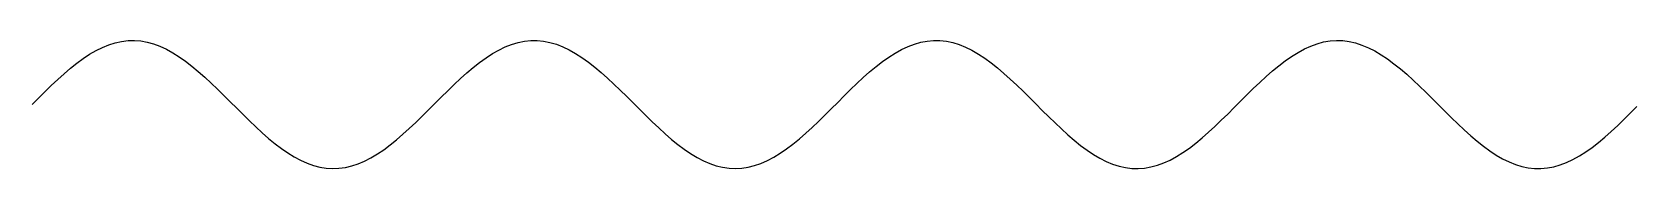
# Model space of a CAD drawing. Header units: metres. Extents: x -209 to 42, y 111 to 131.
import ezdxf

# ---------------------------------------------------------------- set-up
doc = ezdxf.new("R2010")
doc.units = ezdxf.units.M

msp = doc.modelspace()

# ---------------------------------------------------------------- linework, layer by layer
for p, q in [((-198.19788, 130.21964, -433.0127), (-197.19788, 130.62794, -433.0127)), ((-197.19788, 130.62794, -433.0127), (-196.19788, 130.94315, -433.0127)), ((-196.19788, 130.94315, -433.0127), (-195.19788, 131.16205, -433.0127)), ((-195.19788, 131.16205, -433.0127), (-194.19788, 131.2825, -433.0127)), ((-194.19788, 131.2825, -433.0127), (-193.19788, 131.3033, -433.0127)), ((-193.19788, 131.3033, -433.0127), (-192.19788, 131.2242, -433.0127)), ((-192.19788, 131.2242, -433.0127), (-191.19788, 131.04604, -433.0127)), ((-191.19788, 131.04604, -433.0127), (-190.19788, 130.77055, -433.0127)), ((-190.19788, 130.77055, -433.0127), (-189.19788, 130.40053, -433.0127)), ((-135.19788, 130.29462, -433.0127), (-134.19788, 130.68755, -433.0127)), ((-134.19788, 130.68755, -433.0127), (-133.19788, 130.98674, -433.0127)), ((-133.19788, 130.98674, -433.0127), (-132.19788, 131.18922, -433.0127)), ((-132.19788, 131.18922, -433.0127), (-131.19788, 131.29298, -433.0127)), ((-131.19788, 131.29298, -433.0127), (-130.19788, 131.29697, -433.0127)), ((-130.19788, 131.29697, -433.0127), (-129.19788, 131.20114, -433.0127)), ((-129.19788, 131.20114, -433.0127), (-128.19788, 131.00647, -433.0127)), ((-128.19788, 131.00647, -433.0127), (-127.197876, 130.71487, -433.0127)), ((-127.197876, 130.71487, -433.0127), (-126.197876, 130.3293, -433.0127)), ((-72.197876, 130.36717, -433.0127), (-71.197876, 130.74457, -433.0127)), ((-71.197876, 130.74457, -433.0127), (-70.197876, 131.02766, -433.0127)), ((-70.197876, 131.02766, -433.0127), (-69.197876, 131.21365, -433.0127)), ((-69.197876, 131.21365, -433.0127), (-68.197876, 131.30066, -433.0127)), ((-68.197876, 131.30066, -433.0127), (-67.197876, 131.28781, -433.0127)), ((-67.197876, 131.28781, -433.0127), (-66.197876, 131.17525, -433.0127)), ((-66.197876, 131.17525, -433.0127), (-65.197876, 130.96408, -433.0127)), ((-65.197876, 130.96408, -433.0127), (-64.197876, 130.65643, -433.0127)), ((-64.197876, 130.65643, -433.0127), (-63.197876, 130.25539, -433.0127)), ((-9.197876, 130.43716, -433.0127), (-8.197876, 130.79893, -433.0127)), ((-8.197876, 130.79893, -433.0127), (-7.197876, 131.06586, -433.0127)), ((-7.197876, 131.06586, -433.0127), (-6.197876, 131.23528, -433.0127)), ((-6.197876, 131.23528, -433.0127), (-5.197876, 131.3055, -433.0127)), ((-5.197876, 131.3055, -433.0127), (-4.197876, 131.27582, -433.0127)), ((-4.197876, 131.27582, -433.0127), (-3.197876, 131.14655, -433.0127)), ((-3.197876, 131.14655, -433.0127), (-2.197876, 130.91896, -433.0127)), ((-2.197876, 130.91896, -433.0127), (-1.197876, 130.59535, -433.0127)), ((-1.197876, 130.59535, -433.0127), (-0.197876, 130.17892, -433.0127)), ((-202.19788, 127.74973, -433.0127), (-201.19788, 128.48112, -433.0127)), ((-201.19788, 128.48112, -433.0127), (-200.19788, 129.14082, -433.0127)), ((-200.19788, 129.14082, -433.0127), (-199.19788, 129.72226, -433.0127)), ((-199.19788, 129.72226, -433.0127), (-198.19788, 130.21964, -433.0127)), ((-189.19788, 130.40053, -433.0127), (-188.19788, 129.93965, -433.0127)), ((-188.19788, 129.93965, -433.0127), (-187.19788, 129.39252, -433.0127)), ((-187.19788, 129.39252, -433.0127), (-186.19788, 128.7646, -433.0127)), ((-186.19788, 128.7646, -433.0127), (-185.19788, 128.0622, -433.0127)), ((-185.19788, 128.0622, -433.0127), (-184.19788, 127.29228, -433.0127)), ((-139.19788, 127.87739, -433.0127), (-138.19788, 128.59721, -433.0127)), ((-138.19788, 128.59721, -433.0127), (-137.19788, 129.2442, -433.0127)), ((-137.19788, 129.2442, -433.0127), (-136.19788, 129.8119, -433.0127)), ((-136.19788, 129.8119, -433.0127), (-135.19788, 130.29462, -433.0127)), ((-126.197876, 130.3293, -433.0127), (-125.197876, 129.85356, -433.0127)), ((-125.197876, 129.85356, -433.0127), (-124.197876, 129.29245, -433.0127)), ((-124.197876, 129.29245, -433.0127), (-123.197876, 128.65155, -433.0127)), ((-123.197876, 128.65155, -433.0127), (-122.197876, 127.93727, -433.0127)), ((-76.197876, 128.00336, -433.0127), (-75.197876, 128.71141, -433.0127)), ((-75.197876, 128.71141, -433.0127), (-74.197876, 129.34549, -433.0127)), ((-74.197876, 129.34549, -433.0127), (-73.197876, 129.89926, -433.0127)), ((-73.197876, 129.89926, -433.0127), (-72.197876, 130.36717, -433.0127)), ((-63.197876, 130.25539, -433.0127), (-62.197876, 129.76492, -433.0127)), ((-62.197876, 129.76492, -433.0127), (-61.197876, 129.18996, -433.0127)), ((-61.197876, 129.18996, -433.0127), (-60.197876, 128.53622, -433.0127)), ((-60.197876, 128.53622, -433.0127), (-59.197876, 127.81027, -433.0127)), ((-14.197876, 127.36326, -433.0127), (-13.197876, 128.12747, -433.0127)), ((-13.197876, 128.12747, -433.0127), (-12.197876, 128.82355, -433.0127)), ((-12.197876, 128.82355, -433.0127), (-11.197876, 129.44452, -433.0127)), ((-11.197876, 129.44452, -433.0127), (-10.197876, 129.98419, -433.0127)), ((-10.197876, 129.98419, -433.0127), (-9.197876, 130.43716, -433.0127)), ((-0.197876, 130.17892, -433.0127), (0.802124, 129.67387, -433.0127)), ((0.802124, 129.67387, -433.0127), (1.802124, 129.08522, -433.0127)), ((1.802124, 129.08522, -433.0127), (2.802124, 128.41885, -433.0127)), ((2.802124, 128.41885, -433.0127), (3.802124, 127.681435, -433.0127)), ((-205.19788, 125.20174, -433.0127), (-204.19788, 126.101814, -433.0127)), ((-204.19788, 126.101814, -433.0127), (-203.19788, 126.95398, -433.0127)), ((-203.19788, 126.95398, -433.0127), (-202.19788, 127.74973, -433.0127)), ((-184.19788, 127.29228, -433.0127), (-183.19788, 126.46257, -433.0127)), ((-183.19788, 126.46257, -433.0127), (-182.19788, 125.58136, -433.0127)), ((-182.19788, 125.58136, -433.0127), (-181.19788, 124.65744, -433.0127)), ((-142.19788, 125.35602, -433.0127), (-141.19788, 126.24866, -433.0127)), ((-141.19788, 126.24866, -433.0127), (-140.19788, 127.09192, -433.0127)), ((-140.19788, 127.09192, -433.0127), (-139.19788, 127.87739, -433.0127)), ((-122.197876, 127.93727, -433.0127), (-121.197876, 127.15675, -433.0127)), ((-121.197876, 127.15675, -433.0127), (-120.197876, 126.31779, -433.0127)), ((-120.197876, 126.31779, -433.0127), (-119.197876, 125.42876, -433.0127)), ((-80.197876, 124.58242, -433.0127), (-79.197876, 125.509346, -433.0127)), ((-79.197876, 125.509346, -433.0127), (-78.197876, 126.39429, -433.0127)), ((-78.197876, 126.39429, -433.0127), (-77.197876, 127.22841, -433.0127)), ((-77.197876, 127.22841, -433.0127), (-76.197876, 128.00336, -433.0127)), ((-59.197876, 127.81027, -433.0127), (-58.197876, 127.01935, -433.0127)), ((-58.197876, 127.01935, -433.0127), (-57.197876, 126.17136, -433.0127)), ((-57.197876, 126.17136, -433.0127), (-56.197876, 125.27476, -433.0127)), ((-17.197876, 124.74105, -433.0127), (-16.197876, 125.661545, -433.0127)), ((-16.197876, 125.661545, -433.0127), (-15.197876, 126.538536, -433.0127)), ((-15.197876, 126.538536, -433.0127), (-14.197876, 127.36326, -433.0127)), ((3.802124, 127.681435, -433.0127), (4.802124, 126.88033, -433.0127)), ((4.802124, 126.88033, -433.0127), (5.802124, 126.023544, -433.0127)), ((5.802124, 126.023544, -433.0127), (6.802124, 125.11964, -433.0127)), ((-208.19788, 122.30589, -433.0127), (-207.19788, 123.29425, -433.0127)), ((-207.19788, 123.29425, -433.0127), (-206.19788, 124.26276, -433.0127)), ((-206.19788, 124.26276, -433.0127), (-205.19788, 125.20174, -433.0127)), ((-181.19788, 124.65744, -433.0127), (-180.19788, 123.70006, -433.0127)), ((-180.19788, 123.70006, -433.0127), (-179.19788, 122.718765, -433.0127)), ((-145.19788, 122.473015, -433.0127), (-144.19788, 123.45872, -433.0127)), ((-144.19788, 123.45872, -433.0127), (-143.19788, 124.422935, -433.0127)), ((-143.19788, 124.422935, -433.0127), (-142.19788, 125.35602, -433.0127)), ((-119.197876, 125.42876, -433.0127), (-118.197876, 124.49855, -433.0127)), ((-118.197876, 124.49855, -433.0127), (-117.197876, 123.53647, -433.0127)), ((-117.197876, 123.53647, -433.0127), (-116.197876, 122.55211, -433.0127)), ((-82.197876, 122.64, -433.0127), (-81.197876, 123.62278, -433.0127)), ((-81.197876, 123.62278, -433.0127), (-80.197876, 124.58242, -433.0127)), ((-56.197876, 125.27476, -433.0127), (-55.197876, 124.338524, -433.0127)), ((-55.197876, 124.338524, -433.0127), (-54.197876, 123.37201, -433.0127)), ((-54.197876, 123.37201, -433.0127), (-53.197876, 122.384865, -433.0127)), ((-19.197876, 122.80669, -433.0127), (-18.197876, 123.786255, -433.0127)), ((-18.197876, 123.786255, -433.0127), (-17.197876, 124.74105, -433.0127)), ((6.802124, 125.11964, -433.0127), (7.802124, 124.177635, -433.0127)), ((7.802124, 124.177635, -433.0127), (8.802124, 123.20696, -433.0127)), ((8.802124, 123.20696, -433.0127), (9.802124, 122.21731, -433.0127)), ((-209.19788, 121.307556, -433.0127), (-208.19788, 122.30589, -433.0127)), ((-179.19788, 122.718765, -433.0127), (-178.19788, 121.72337, -433.0127)), ((-178.19788, 121.72337, -433.0127), (-177.19788, 120.72382, -433.0127)), ((-177.19788, 120.72382, -433.0127), (-176.19788, 119.73011, -433.0127)), ((-147.19788, 120.47662, -433.0127), (-146.19788, 121.47566, -433.0127)), ((-146.19788, 121.47566, -433.0127), (-145.19788, 122.473015, -433.0127)), ((-116.197876, 122.55211, -433.0127), (-115.197876, 121.55531, -433.0127)), ((-115.197876, 121.55531, -433.0127), (-114.197876, 120.556046, -433.0127)), ((-114.197876, 120.556046, -433.0127), (-113.197876, 119.564285, -433.0127)), ((-85.197876, 119.65163, -433.0127), (-84.197876, 120.644455, -433.0127)), ((-84.197876, 120.644455, -433.0127), (-83.197876, 121.643906, -433.0127)), ((-83.197876, 121.643906, -433.0127), (-82.197876, 122.64, -433.0127)), ((-53.197876, 122.384865, -433.0127), (-52.197876, 121.386955, -433.0127)), ((-52.197876, 121.386955, -433.0127), (-51.197876, 120.388245, -433.0127)), ((-22.197876, 119.81792, -433.0127), (-21.197876, 120.81255, -433.0127)), ((-21.197876, 120.81255, -433.0127), (-20.197876, 121.81214, -433.0127)), ((-20.197876, 121.81214, -433.0127), (-19.197876, 122.80669, -433.0127)), ((9.802124, 122.21731, -433.0127), (10.802124, 121.21857, -433.0127)), ((10.802124, 121.21857, -433.0127), (11.802124, 120.22071, -433.0127)), ((40.802124, 119.98463, -433.0127), (41.802124, 120.9808, -433.0127)), ((-176.19788, 119.73011, -433.0127), (-175.19788, 118.75216, -433.0127)), ((-175.19788, 118.75216, -433.0127), (-174.19788, 117.799736, -433.0127)), ((-150.19788, 117.568756, -433.0127), (-149.19788, 118.51337, -433.0127)), ((-149.19788, 118.51337, -433.0127), (-148.19788, 119.4859, -433.0127)), ((-148.19788, 119.4859, -433.0127), (-147.19788, 120.47662, -433.0127)), ((-113.197876, 119.564285, -433.0127), (-112.197876, 118.58994, -433.0127)), ((-112.197876, 118.58994, -433.0127), (-111.197876, 117.64275, -433.0127)), ((-87.197876, 117.72536, -433.0127), (-86.197876, 118.67534, -433.0127)), ((-86.197876, 118.67534, -433.0127), (-85.197876, 119.65163, -433.0127)), ((-51.197876, 120.388245, -433.0127), (-50.197876, 119.39873, -433.0127)), ((-50.197876, 119.39873, -433.0127), (-49.197876, 118.42828, -433.0127)), ((-49.197876, 118.42828, -433.0127), (-48.197876, 117.48661, -433.0127)), ((-24.197876, 117.88307, -433.0127), (-23.197876, 118.83816, -433.0127)), ((-23.197876, 118.83816, -433.0127), (-22.197876, 119.81792, -433.0127)), ((11.802124, 120.22071, -433.0127), (12.802124, 119.23372, -433.0127)), ((12.802124, 119.23372, -433.0127), (13.802124, 118.26745, -433.0127)), ((13.802124, 118.26745, -433.0127), (14.802124, 117.33155, -433.0127)), ((37.802124, 117.11447, -433.0127), (38.802124, 118.041756, -433.0127)), ((38.802124, 118.041756, -433.0127), (39.802124, 119.00167, -433.0127)), ((39.802124, 119.00167, -433.0127), (40.802124, 119.98463, -433.0127)), ((-174.19788, 117.799736, -433.0127), (-173.19788, 116.88236, -433.0127)), ((-173.19788, 116.88236, -433.0127), (-172.19788, 116.00921, -433.0127)), ((-172.19788, 116.00921, -433.0127), (-171.19788, 115.18899, -433.0127)), ((-153.19788, 114.994865, -433.0127), (-152.19788, 115.800674, -433.0127)), ((-152.19788, 115.800674, -433.0127), (-151.19788, 116.66151, -433.0127)), ((-151.19788, 116.66151, -433.0127), (-150.19788, 117.568756, -433.0127)), ((-111.197876, 117.64275, -433.0127), (-110.197876, 116.732185, -433.0127)), ((-110.197876, 116.732185, -433.0127), (-109.197876, 115.867325, -433.0127)), ((-109.197876, 115.867325, -433.0127), (-108.197876, 115.05683, -433.0127)), ((-90.197876, 115.12626, -433.0127), (-89.197876, 115.94191, -433.0127)), ((-89.197876, 115.94191, -433.0127), (-88.197876, 116.81117, -433.0127)), ((-88.197876, 116.81117, -433.0127), (-87.197876, 117.72536, -433.0127)), ((-48.197876, 117.48661, -433.0127), (-47.197876, 116.583115, -433.0127)), ((-47.197876, 116.583115, -433.0127), (-46.197876, 115.72682, -433.0127)), ((-46.197876, 115.72682, -433.0127), (-45.197876, 114.926285, -433.0127)), ((-27.197876, 115.25949, -433.0127), (-26.197876, 116.084755, -433.0127)), ((-26.197876, 116.084755, -433.0127), (-25.197876, 116.962204, -433.0127)), ((-25.197876, 116.962204, -433.0127), (-24.197876, 117.88307, -433.0127)), ((14.802124, 117.33155, -433.0127), (15.802124, 116.43538, -433.0127)), ((15.802124, 116.43538, -433.0127), (16.802124, 115.58789, -433.0127)), ((16.802124, 115.58789, -433.0127), (17.802124, 114.797554, -433.0127)), ((35.802124, 115.39444, -433.0127), (36.802124, 116.22909, -433.0127)), ((36.802124, 116.22909, -433.0127), (37.802124, 117.11447, -433.0127)), ((-171.19788, 115.18899, -433.0127), (-170.19788, 114.42991, -433.0127)), ((-170.19788, 114.42991, -433.0127), (-169.19788, 113.73954, -433.0127)), ((-169.19788, 113.73954, -433.0127), (-168.19788, 113.124794, -433.0127)), ((-168.19788, 113.124794, -433.0127), (-167.19788, 112.591805, -433.0127)), ((-157.19788, 112.473, -433.0127), (-156.19788, 112.98486, -433.0127)), ((-156.19788, 112.98486, -433.0127), (-155.19788, 113.579895, -433.0127)), ((-155.19788, 113.579895, -433.0127), (-154.19788, 114.25214, -433.0127)), ((-154.19788, 114.25214, -433.0127), (-153.19788, 114.994865, -433.0127)), ((-108.197876, 115.05683, -433.0127), (-107.197876, 114.30879, -433.0127)), ((-107.197876, 114.30879, -433.0127), (-106.197876, 113.63068, -433.0127)), ((-106.197876, 113.63068, -433.0127), (-105.197876, 113.029274, -433.0127)), ((-105.197876, 113.029274, -433.0127), (-104.197876, 112.51058, -433.0127)), ((-94.197876, 112.55307, -433.0127), (-93.197876, 113.079315, -433.0127)), ((-93.197876, 113.079315, -433.0127), (-92.197876, 113.687775, -433.0127)), ((-92.197876, 113.687775, -433.0127), (-91.197876, 114.37237, -433.0127)), ((-91.197876, 114.37237, -433.0127), (-90.197876, 115.12626, -433.0127)), ((-45.197876, 114.926285, -433.0127), (-44.197876, 114.189514, -433.0127)), ((-44.197876, 114.189514, -433.0127), (-43.197876, 113.523865, -433.0127)), ((-43.197876, 113.523865, -433.0127), (-42.197876, 112.93599, -433.0127)), ((-31.197876, 112.63569, -433.0127), (-30.197876, 113.17617, -433.0127)), ((-30.197876, 113.17617, -433.0127), (-29.197876, 113.7979, -433.0127)), ((-29.197876, 113.7979, -433.0127), (-28.197876, 114.49466, -433.0127)), ((-28.197876, 114.49466, -433.0127), (-27.197876, 115.25949, -433.0127)), ((17.802124, 114.797554, -433.0127), (18.802124, 114.07226, -433.0127)), ((18.802124, 114.07226, -433.0127), (19.802124, 113.41926, -433.0127)), ((19.802124, 113.41926, -433.0127), (20.802124, 112.84508, -433.0127)), ((31.802124, 112.72077, -433.0127), (32.802124, 113.27533, -433.0127)), ((32.802124, 113.27533, -433.0127), (33.802124, 113.91015, -433.0127)), ((33.802124, 113.91015, -433.0127), (34.802124, 114.61888, -433.0127)), ((34.802124, 114.61888, -433.0127), (35.802124, 115.39444, -433.0127)), ((-167.19788, 112.591805, -433.0127), (-166.19788, 112.145905, -433.0127)), ((-166.19788, 112.145905, -433.0127), (-165.19788, 111.79154, -433.0127)), ((-165.19788, 111.79154, -433.0127), (-164.19788, 111.53226, -433.0127)), ((-164.19788, 111.53226, -433.0127), (-163.19788, 111.37065, -433.0127)), ((-163.19788, 111.37065, -433.0127), (-162.19788, 111.30833, -433.0127)), ((-162.19788, 111.30833, -433.0127), (-161.19788, 111.34591, -433.0127)), ((-161.19788, 111.34591, -433.0127), (-160.19788, 111.483025, -433.0127)), ((-160.19788, 111.483025, -433.0127), (-159.19788, 111.71831, -433.0127)), ((-159.19788, 111.71831, -433.0127), (-158.19788, 112.0494, -433.0127)), ((-158.19788, 112.0494, -433.0127), (-157.19788, 112.473, -433.0127)), ((-104.197876, 112.51058, -433.0127), (-103.197876, 112.07979, -433.0127)), ((-103.197876, 112.07979, -433.0127), (-102.197876, 111.741196, -433.0127)), ((-102.197876, 111.741196, -433.0127), (-101.197876, 111.498184, -433.0127)), ((-101.197876, 111.498184, -433.0127), (-100.197876, 111.35319, -433.0127)), ((-100.197876, 111.35319, -433.0127), (-99.197876, 111.307655, -433.0127)), ((-99.197876, 111.307655, -433.0127), (-98.197876, 111.36204, -433.0127)), ((-98.197876, 111.36204, -433.0127), (-97.197876, 111.51579, -433.0127)), ((-97.197876, 111.51579, -433.0127), (-96.197876, 111.76739, -433.0127)), ((-96.197876, 111.76739, -433.0127), (-95.197876, 112.1143, -433.0127)), ((-95.197876, 112.1143, -433.0127), (-94.197876, 112.55307, -433.0127)), ((-42.197876, 112.93599, -433.0127), (-41.197876, 112.431755, -433.0127)), ((-41.197876, 112.431755, -433.0127), (-40.197876, 112.01621, -433.0127)), ((-40.197876, 112.01621, -433.0127), (-39.197876, 111.693504, -433.0127)), ((-39.197876, 111.693504, -433.0127), (-38.197876, 111.46686, -433.0127)), ((-38.197876, 111.46686, -433.0127), (-37.197876, 111.33853, -433.0127)), ((-37.197876, 111.33853, -433.0127), (-36.197876, 111.309814, -433.0127)), ((-36.197876, 111.309814, -433.0127), (-35.197876, 111.381, -433.0127)), ((-35.197876, 111.381, -433.0127), (-34.197876, 111.55136, -433.0127)), ((-34.197876, 111.55136, -433.0127), (-33.197876, 111.81921, -433.0127)), ((-33.197876, 111.81921, -433.0127), (-32.197876, 112.18186, -433.0127)), ((-32.197876, 112.18186, -433.0127), (-31.197876, 112.63569, -433.0127)), ((20.802124, 112.84508, -433.0127), (21.802124, 112.35545, -433.0127)), ((21.802124, 112.35545, -433.0127), (22.802124, 111.95527, -433.0127)), ((22.802124, 111.95527, -433.0127), (23.802124, 111.64854, -433.0127)), ((23.802124, 111.64854, -433.0127), (24.802124, 111.43832, -433.0127)), ((24.802124, 111.43832, -433.0127), (25.802124, 111.326706, -433.0127)), ((25.802124, 111.326706, -433.0127), (26.802124, 111.31482, -433.0127)), ((26.802124, 111.31482, -433.0127), (27.802124, 111.40278, -433.0127)), ((27.802124, 111.40278, -433.0127), (28.802124, 111.5897, -433.0127)), ((28.802124, 111.5897, -433.0127), (29.802124, 111.873726, -433.0127)), ((29.802124, 111.873726, -433.0127), (30.802124, 112.25201, -433.0127)), ((30.802124, 112.25201, -433.0127), (31.802124, 112.72077, -433.0127))]:
    msp.add_line(p, q)

doc.saveas('drawing.dxf')
